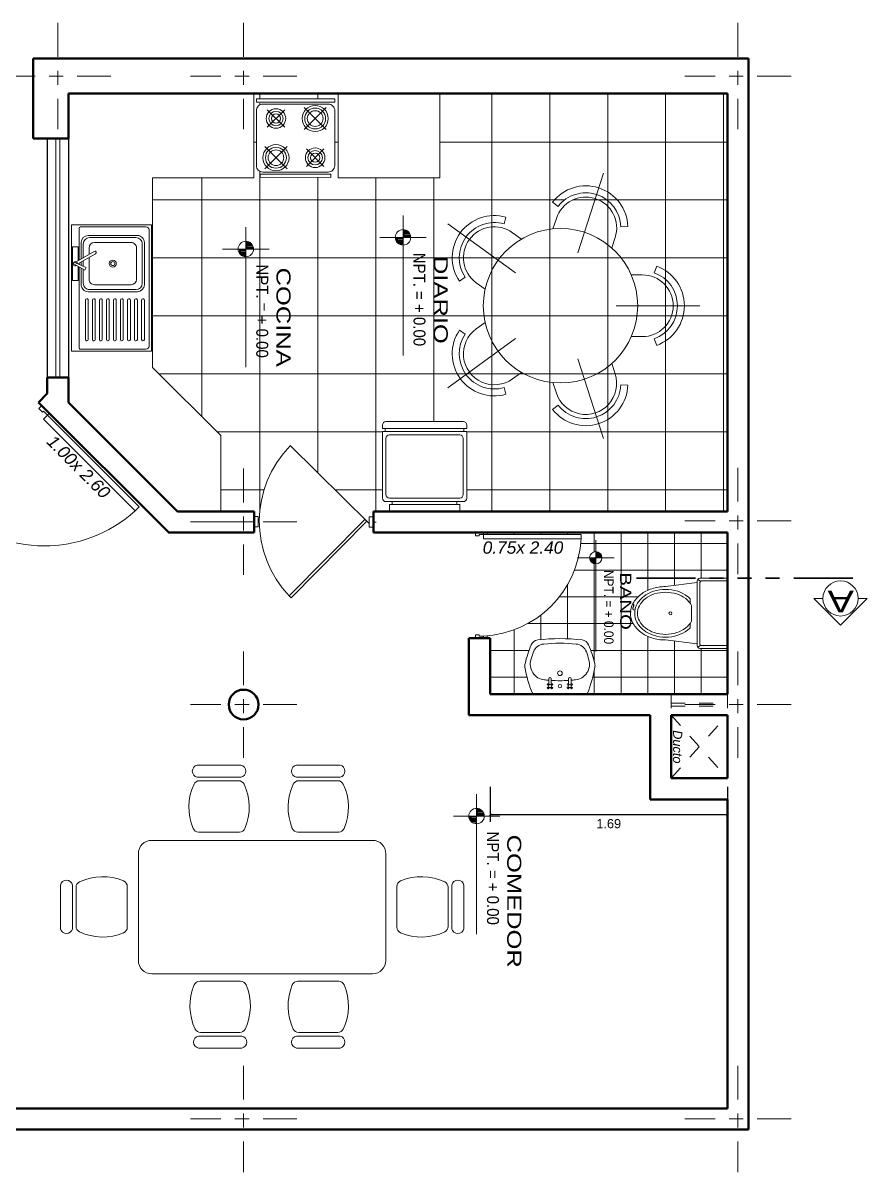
# Model space of a CAD drawing. Header units: millimetres. Extents: x 2033 to 2295, y 1536 to 1691.
# Drawn here: x 2166.63 to 2172.64, y 1561.02 to 1569.2 of the extents above; entities that cross this region are included whole.
import ezdxf

# ---------------------------------------------------------------- set-up
doc = ezdxf.new("R2010")
doc.units = ezdxf.units.MM
for name, pattern in [('ACAD_ISO02W100', [15, 12, -3]), ('ACAD_ISO06W100', [36, 24, -3, 0, -3, 0, -3, 0, -3]), ('ACAD_ISO10W100', [18, 12, -3, 0, -3]), ('HIDDEN2', [4.7625, 3.175, -1.5875])]:
    doc.linetypes.add(name, pattern=pattern)
doc.layers.get('Defpoints').update_dxf_attribs({"color": 164})
for name, color, linetype, lineweight in [('CARPINTERIA', 21, 'Continuous', 18), ('cotas', 251, 'Continuous', 15), ('Muebles', 33, 'Continuous', 9), ('MUEBLES-PUERTAS', 21, 'Continuous', 9), ('muroalto', 12, 'Continuous', 50), ('MUROS BAJOS', 80, 'Continuous', 25), ('PISOS', 252, 'Continuous', 0), ('PROYECCIONES', 127, 'HIDDEN2', 5), ('PYV', 30, 'Continuous', 13), ('SANITARIO', 161, 'Continuous', 5), ('seccion', 130, 'Continuous', 35), ('TEXTOS', 7, 'Continuous', 5), ('Texturas', 8, 'Continuous', 0), ('texturasde piso', 252, 'Continuous', 0), ('UNO', 254, 'Continuous', 9), ('ventana-puerta', 2, 'Continuous', 5)]:
    doc.layers.add(name, color=color, linetype=linetype, lineweight=lineweight)
doc.layers.add('COTA', color=1, linetype='Continuous')
doc.styles.add('ARDELG', font='arial.ttf', dxfattribs={"width": 0.9, "height": 0.1})
doc.styles.add('ARIAL', font='arial.ttf', dxfattribs={"width": 1.3, "height": 0.1})
doc.styles.get("Standard").update_dxf_attribs({"font": 'arial.ttf'})
doc.dimstyles.new('Aritek', dxfattribs={"dimtxt": 0.065, "dimasz": 0.02, "dimexe": 0.05, "dimexo": 0.15, "dimgap": 0.03, "dimtad": 2, "dimtih": 1, "dimtoh": 1, "dimzin": 4, "dimdsep": 46, "dimtxsty": 'Standard', "dimblk": 'ARCHTICK', "dimcen": 0.1, "dimclrt": 7, "dimadec": 0, "dimazin": 0, "dimtfac": 1, "dimtmove": 2, "dimatfit": 1, "dimldrblk": 'DOTSMALL', "dimfxl": 0.2, "dimfxlon": 1, "dimarcsym": 0})

# ---------------------------------------------------------------- blocks, each defined once
blk = doc.blocks.new('puerta cocina')
at = {"layer": 'ventana-puerta', "lineweight": 9}
for p, q in [((0, -0.0375), (-0.02, -0.0375)), ((0.83, -0.0377), (0.8228, -0.0378)), ((0.86, -0.0375), (0.88, -0.0375))]:
    blk.add_line(p, q, dxfattribs=at)
at = {"layer": 'ventana-puerta', "lineweight": 9, "ltscale": 0.006}
blk.add_line((0.0311, -0.0261), (0.6016, -0.587), dxfattribs=at)
at = {"layer": 'ventana-puerta', "lineweight": 9}
for points in [[(0.6054, 0.4961), (0.5912, 0.5101), (0.0478, -0.0425), (0.0621, -0.0566), (0.6054, 0.4961)], [(0, -0.075), (0, 0), (0.03, 0), (0.03, -0.05), (0.03, -0.05), (0.03, -0.075)], [(0.86, -0.075), (0.86, 0), (0.83, 0), (0.83, -0.05), (0.83, -0.05), (0.83, -0.075)]]:
    blk.add_lwpolyline(points, close=True, dxfattribs=at)
blk.add_arc((0.0474, -0.0424), 0.7755, 315.50244, 43.97639, dxfattribs=at)
blk = doc.blocks.new('P')
at = {"linetype": 'Continuous'}
for p, q in [((0.06, 1), (0.02, 1)), ((0.02, 0.075), (0.02, 1)), ((0.06, 1), (0.06, 0.075)), ((0, 0), (0, 0.075)), ((0, 0.075), (0.02, 0.075)), ((0.03, 0), (0, 0)), ((0.06, 0.075), (0.02, 0.075)), ((0.02, 0.075), (0.02, 0.035)), ((0.02, 0.035), (0.03, 0.035)), ((0.03, 0.035), (0.03, 0)), ((0.97, 0.035), (0.97, 0)), ((0.98, 0.035), (0.97, 0.035)), ((0.97, 0), (1, 0)), ((0.98, 0.075), (0.98, 0.035)), ((1, 0.075), (0.98, 0.075)), ((1, 0), (1, 0.075))]:
    blk.add_line(p, q, dxfattribs=at)
blk.add_arc((0.0086, 0.0289), 0.9725, 2.71991, 86.96955, dxfattribs=at)
blk = doc.blocks.new('waterdwe')
at = {"layer": 'SANITARIO'}
for p, q in [((2478.0137, 1647.2625), (2478.0137, 1647.7625)), ((2478.0137, 1647.7625), (2478.2087, 1647.7625)), ((2478.0137, 1647.7425), (2478.1987, 1647.7425)), ((2478.2228, 1647.7566), (2478.2057, 1647.7396)), ((2478.2087, 1647.7325), (2478.2087, 1647.2925)), ((2478.2287, 1647.7425), (2478.2287, 1647.2825)), ((2478.2287, 1647.7306), (2478.4537, 1647.7025)), ((2478.2787, 1647.6153), (2478.2787, 1647.5843)), ((2478.2687, 1647.5687), (2478.2687, 1647.4563)), ((2478.2787, 1647.4407), (2478.2787, 1647.4097)), ((2478.2228, 1647.2684), (2478.2057, 1647.2854)), ((2478.2287, 1647.2944), (2478.4537, 1647.3225)), ((2478.1987, 1647.2825), (2478.0137, 1647.2825)), ((2478.2087, 1647.2625), (2478.0137, 1647.2625))]:
    blk.add_line(p, q, dxfattribs=at)
blk.add_circle((2478.4192, 1647.5125), 0.0107, dxfattribs=at)
for centre, radius, start, end in [((2478.1987, 1647.7325), 0.01, 360, 90), ((2478.2087, 1647.7425), 0.02, 360, 90), ((2478.4537, 1647.3746), 0.3279, 72.52588, 90), ((2478.4084, 1647.49), 0.1604, 127.69424, 150.59746), ((2478.4084, 1647.49), 0.1804, 127.69424, 135.98708), ((2478.4358, 1647.4545), 0.2252, 107.74852, 127.69424), ((2478.4358, 1647.4545), 0.2052, 107.74852, 127.69424), ((2478.4537, 1647.3987), 0.2838, 90, 107.74852), ((2478.4537, 1647.3987), 0.2638, 90, 107.74852), ((2478.4537, 1647.3987), 0.2838, 72.25148, 90), ((2478.4537, 1647.3987), 0.2638, 72.25148, 90), ((2478.4715, 1647.4545), 0.2052, 52.30576, 72.25148), ((2478.4715, 1647.4545), 0.2252, 52.30576, 72.25148), ((2478.475, 1647.4423), 0.257, 52.76517, 72.52588), ((2478.4989, 1647.49), 0.1604, 28.19314, 52.30576), ((2478.4989, 1647.49), 0.1804, 28.19314, 52.30576), ((2478.5076, 1647.4852), 0.203, 28.59117, 52.76517), ((2478.541, 1647.5125), 0.1127, 360, 28.19314), ((2478.541, 1647.5125), 0.1327, 360, 28.19314), ((2478.5577, 1647.5125), 0.146, 360, 28.59117), ((2478.4084, 1647.535), 0.1604, 209.40254, 232.30576), ((2478.4989, 1647.535), 0.1604, 307.69424, 331.80686), ((2478.4989, 1647.535), 0.1804, 307.69424, 331.80686), ((2478.541, 1647.5125), 0.1127, 331.80686, 360), ((2478.541, 1647.5125), 0.1327, 331.80686, 360), ((2478.5577, 1647.5125), 0.146, 331.40883, 360), ((2478.4084, 1647.535), 0.1804, 224.01292, 232.30576), ((2478.4358, 1647.5705), 0.2252, 232.30576, 252.25148), ((2478.4358, 1647.5705), 0.2052, 232.30576, 252.25148), ((2478.4537, 1647.6263), 0.2638, 252.25148, 270), ((2478.4537, 1647.6263), 0.2638, 270, 287.74852), ((2478.4715, 1647.5705), 0.2052, 287.74852, 307.69424), ((2478.4715, 1647.5705), 0.2252, 287.74852, 307.69424), ((2478.475, 1647.5827), 0.257, 287.47412, 307.23483), ((2478.5076, 1647.5398), 0.203, 307.23483, 331.40883), ((2478.1987, 1647.2925), 0.01, 270, 360), ((2478.4537, 1647.6263), 0.2838, 252.25148, 270), ((2478.4537, 1647.6263), 0.2838, 270, 287.74852), ((2478.4537, 1647.6504), 0.3279, 270, 287.47412), ((2478.2087, 1647.2825), 0.02, 270, 360)]:
    blk.add_arc(centre, radius, start, end, dxfattribs=at)
blk = doc.blocks.new('A$C493C44AB')
at = {"layer": 'SANITARIO'}
for p, q in [((0.17, 0.3198), (0.17, 0.2963)), ((0.1888, 0.2976), (0.1888, 0.3198)), ((0.3111, 0.3198), (0.3111, 0.2976)), ((0.3299, 0.2963), (0.3299, 0.3198))]:
    blk.add_line(p, q, dxfattribs=at)
for points in [[(0.4082, 0.0095, 0.268711), (0.4543, 0.0446, 0.03809), (0.4982, 0.177, 0.103744), (0.4991, 0.2022, 0.053168), (0.4461, 0.3892, 0.306147), (0.4382, 0.3945), (0.0617, 0.3945, 0.306147), (0.0539, 0.3892, 0.053168), (0.0008, 0.2022, 0.103744), (0.0018, 0.177, 0.03809), (0.0456, 0.0446, 0.268711), (0.0918, 0.0095, 0.062558)], [(0.174, 0.329), (0.1695, 0.3245, 0.056579), (0.1728, 0.3226), (0.1685, 0.3183, -0.141407), (0.1596, 0.3272), (0.1639, 0.3315, 0.056579), (0.1658, 0.3282), (0.1703, 0.3327, -0.274973), (0.1703, 0.3435), (0.1658, 0.348, 0.056579), (0.1639, 0.3447), (0.1596, 0.349, -0.141407), (0.1685, 0.3579), (0.1728, 0.3536, 0.056579), (0.1695, 0.3517), (0.174, 0.3472, -0.274973), (0.1848, 0.3472), (0.1894, 0.3517, 0.056579), (0.1861, 0.3536), (0.1904, 0.3579, -0.141407), (0.1992, 0.349), (0.1949, 0.3447, 0.056579), (0.193, 0.348), (0.1885, 0.3435, -0.274973), (0.1885, 0.3327), (0.193, 0.3282, 0.056579), (0.1949, 0.3315), (0.1992, 0.3272, -0.141407), (0.1904, 0.3183), (0.1861, 0.3226, 0.056579), (0.1894, 0.3245), (0.1848, 0.329, -0.274973)], [(0.3296, 0.3435), (0.3341, 0.348, -0.056579), (0.336, 0.3447), (0.3403, 0.349, 0.141407), (0.3314, 0.3579), (0.3271, 0.3536, -0.056579), (0.3304, 0.3517), (0.3259, 0.3472, 0.274973), (0.3151, 0.3472), (0.3106, 0.3517, -0.056579), (0.3139, 0.3536), (0.3096, 0.3579, 0.141407), (0.3007, 0.349), (0.305, 0.3447, -0.056579), (0.3069, 0.348), (0.3114, 0.3435, 0.274973), (0.3114, 0.3327), (0.3069, 0.3282, -0.056579), (0.305, 0.3315), (0.3007, 0.3272, 0.141407), (0.3096, 0.3183), (0.3139, 0.3226, -0.056579), (0.3106, 0.3245), (0.3151, 0.329, 0.274973), (0.3259, 0.329), (0.3304, 0.3245, -0.056579), (0.3271, 0.3226), (0.3314, 0.3183, 0.141407), (0.3403, 0.3272), (0.336, 0.3315, -0.056579), (0.3341, 0.3282), (0.3296, 0.3327, 0.274973)], [(0.3599, 0.2936, 0.007112), (0.3299, 0.2963), (0.3299, 0.2858, -1), (0.3111, 0.2858), (0.3111, 0.2976, 0.028913), (0.1888, 0.2976), (0.1888, 0.2858, -1), (0.17, 0.2858), (0.17, 0.2963, 0.007112), (0.1401, 0.2936, 0.468237), (0.0435, 0.1497, 0.016513), (0.0617, 0.0942, 0.289254), (0.1345, 0.0382, 0.0468), (0.3654, 0.0382, 0.289254), (0.4382, 0.0942, 0.016513), (0.4564, 0.1497, 0.468237)], [(0.2337, 0.2464, -1), (0.2662, 0.2464, -1)]]:
    blk.add_lwpolyline(points, format="xyb", close=True, dxfattribs=at)
blk.add_lwpolyline([(0.3111, 0.3333), (0.3111, 0.3324, 1)], format="xyb", dxfattribs=at)
for centre, radius in [((0.25, 0.3381), 0.0123), ((0.25, 0.2464), 0.0162)]:
    blk.add_circle(centre, radius, dxfattribs=at)
blk = doc.blocks.new('Lavaplat')
at = {"layer": 'MUEBLES-PUERTAS', "ltscale": 0.04}
for p, q in [((0.45, 0), (-0.45, 0)), ((-0.45, -0.57), (-0.45, 0)), ((0.45, -0.57), (0.45, 0)), ((0.0239, -0.07), (0.1419, -0.07)), ((0.1606, -0.07), (0.1851, -0.07)), ((0.2081, -0.07), (0.3239, -0.07)), ((-0.0261, -0.47), (-0.0261, -0.12)), ((0.3739, -0.12), (0.3739, -0.47)), ((0.45, -0.57), (-0.45, -0.57)), ((0.3239, -0.52), (0.0239, -0.52))]:
    blk.add_line(p, q, dxfattribs=at)
for centre, start, end in [((0.0239, -0.12), 90, 180), ((0.3239, -0.12), 0, 90), ((0.0239, -0.47), 180, 270), ((0.3239, -0.47), 270, 0)]:
    blk.add_arc(centre, 0.05, start, end, dxfattribs=at)
at = {"layer": 'Texturas'}
for p, q in [((0.1742, -0.0137), (0.1274, -0.0952)), ((0.1452, -0.1043), (0.1837, -0.0186)), ((0.1714, -0.0464), (0.244, -0.1721)), ((0.2613, -0.1621), (0.187, -0.0334)), ((0.0614, -0.1263), (0.2175, -0.1263)), ((0.1274, -0.0952), (0.1452, -0.1043)), ((0.2406, -0.1263), (0.2864, -0.1263)), ((0.0239, -0.4263), (0.0239, -0.1638)), ((0.3239, -0.1638), (0.3239, -0.4263)), ((0.2864, -0.4638), (0.0614, -0.4638))]:
    blk.add_line(p, q, dxfattribs=at)
for points in [[(0.1543, -0.0485), (0.0526, -0.0485), (0.0526, -0.0085), (0.2926, -0.0085), (0.2926, -0.0485), (0.1958, -0.0485)], [(0.1725, -0.0485), (0.1703, -0.0485)]]:
    blk.add_lwpolyline(points, dxfattribs=at)
blk.add_circle((0.1739, -0.295), 0.0143, dxfattribs=at)
for centre, radius, start, end in [((0.1726, -0.0285), 0.015, 269.2246, 216.2304), ((0.0614, -0.1638), 0.0375, 90, 180), ((0.2526, -0.1671), 0.01, 210, 30), ((0.2864, -0.1638), 0.0375, 0, 90), ((0.0614, -0.4263), 0.0375, 180, 270), ((0.2864, -0.4263), 0.0375, 270, 0)]:
    blk.add_arc(centre, radius, start, end, dxfattribs=at)
at = {"layer": 'UNO', "ltscale": 0.04}
for p, q in [((-0.435, -0.53), (-0.435, -0.065)), ((-0.425, -0.055), (0.1508, -0.0545)), ((0.1995, -0.055), (0.425, -0.055)), ((0.435, -0.53), (0.435, -0.065)), ((-0.3761, -0.11), (-0.3761, -0.11)), ((-0.3761, -0.16), (-0.3761, -0.16)), ((-0.3661, -0.1), (-0.0861, -0.1)), ((-0.0861, -0.12), (-0.3661, -0.12)), ((-0.3661, -0.15), (-0.0861, -0.15)), ((-0.0761, -0.11), (-0.0761, -0.11)), ((-0.0761, -0.16), (-0.0761, -0.16)), ((-0.0111, -0.46), (-0.0111, -0.13)), ((0.0339, -0.085), (0.1333, -0.085)), ((0.1539, -0.085), (0.1937, -0.085)), ((0.2168, -0.085), (0.3139, -0.085)), ((0.3589, -0.13), (0.3589, -0.46)), ((-0.3761, -0.21), (-0.3761, -0.21)), ((-0.0861, -0.17), (-0.3661, -0.17)), ((-0.3661, -0.2), (-0.0861, -0.2)), ((-0.0861, -0.22), (-0.3661, -0.22)), ((-0.0761, -0.21), (-0.0761, -0.21)), ((-0.3761, -0.26), (-0.3761, -0.26)), ((-0.3761, -0.31), (-0.3761, -0.31)), ((-0.3661, -0.25), (-0.0861, -0.25)), ((-0.0861, -0.27), (-0.3661, -0.27)), ((-0.3661, -0.3), (-0.0861, -0.3)), ((-0.0861, -0.32), (-0.3661, -0.32)), ((-0.0761, -0.26), (-0.0761, -0.26)), ((-0.0761, -0.31), (-0.0761, -0.31)), ((-0.3761, -0.36), (-0.3761, -0.36)), ((-0.3661, -0.35), (-0.0861, -0.35)), ((-0.0861, -0.37), (-0.3661, -0.37)), ((-0.3661, -0.4), (-0.0861, -0.4)), ((-0.0761, -0.36), (-0.0761, -0.36)), ((-0.3761, -0.41), (-0.3761, -0.41)), ((-0.3761, -0.46), (-0.3761, -0.46)), ((-0.0861, -0.42), (-0.3661, -0.42)), ((-0.3661, -0.45), (-0.0861, -0.45)), ((-0.0861, -0.47), (-0.3661, -0.47)), ((-0.0761, -0.41), (-0.0761, -0.41)), ((-0.0761, -0.46), (-0.0761, -0.46)), ((-0.0761, -0.47), (-0.0761, -0.47)), ((0.41, -0.555), (-0.41, -0.555)), ((-0.3761, -0.51), (-0.3761, -0.51)), ((-0.3661, -0.5), (-0.0861, -0.5)), ((-0.0861, -0.52), (-0.3661, -0.52)), ((-0.0761, -0.51), (-0.0761, -0.51)), ((0.3139, -0.505), (0.0339, -0.505))]:
    blk.add_line(p, q, dxfattribs=at)
at = {"layer": 'UNO', "ltscale": 0.0035}
blk.add_line((0.1669, -0.055), (0.1764, -0.055), dxfattribs=at)
at = {"layer": 'UNO', "ltscale": 0.04}
blk.add_circle((0.1739, -0.295), 0.025, dxfattribs=at)
for centre, radius, start, end in [((-0.425, -0.065), 0.01, 90, 180), ((0.425, -0.065), 0.01, 0, 90), ((-0.3661, -0.11), 0.01, 90, 180), ((-0.3661, -0.11), 0.01, 180, 270), ((-0.3661, -0.16), 0.01, 90, 180), ((-0.3661, -0.16), 0.01, 180, 270), ((-0.0861, -0.11), 0.01, 0, 90), ((-0.0861, -0.11), 0.01, 270, 360), ((-0.0861, -0.16), 0.01, 0, 90), ((-0.0861, -0.16), 0.01, 270, 360), ((0.0339, -0.13), 0.045, 90, 180), ((0.3139, -0.13), 0.045, 0, 90), ((-0.3661, -0.21), 0.01, 90, 180), ((-0.3661, -0.21), 0.01, 180, 270), ((-0.0861, -0.21), 0.01, 0, 90), ((-0.0861, -0.21), 0.01, 270, 0), ((-0.3661, -0.26), 0.01, 90, 180), ((-0.3661, -0.26), 0.01, 180, 270), ((-0.3661, -0.31), 0.01, 90, 180), ((-0.3661, -0.31), 0.01, 180, 270), ((-0.0861, -0.26), 0.01, 360, 90), ((-0.0861, -0.26), 0.01, 270, 0), ((-0.0861, -0.31), 0.01, 0, 90), ((-0.0861, -0.31), 0.01, 270, 0), ((-0.3661, -0.36), 0.01, 90, 180), ((-0.3661, -0.36), 0.01, 180, 270), ((-0.3661, -0.41), 0.01, 90, 180), ((-0.0861, -0.36), 0.01, 0, 90), ((-0.0861, -0.36), 0.01, 270, 360), ((-0.0861, -0.41), 0.01, 0, 90), ((-0.3661, -0.41), 0.01, 180, 270), ((-0.3661, -0.46), 0.01, 90, 180), ((-0.3661, -0.46), 0.01, 180, 270), ((-0.0861, -0.41), 0.01, 270, 0), ((-0.0861, -0.46), 0.01, 0, 90), ((-0.0861, -0.46), 0.01, 270, 360), ((0.0339, -0.46), 0.045, 180, 270), ((0.3139, -0.46), 0.045, 270, 360), ((-0.41, -0.53), 0.025, 180, 270), ((-0.3661, -0.51), 0.01, 90, 180), ((-0.3661, -0.51), 0.01, 180, 270), ((-0.0861, -0.51), 0.01, 0, 90), ((-0.0861, -0.51), 0.01, 270, 0), ((0.41, -0.53), 0.025, 270, 0)]:
    blk.add_arc(centre, radius, start, end, dxfattribs=at)
blk = doc.blocks.new('Refrigerador')
at = {"layer": 'MUEBLES-PUERTAS', "ltscale": 0.0035}
for points in [[(-0.3, 0.59), (-0.3, 0.615, -0.414214), (-0.275, 0.64), (0.275, 0.64, -0.414214), (0.3, 0.615), (0.3, 0.59)], [(-0.3, 0.57), (0.3, 0.57), (0.3, 0.095, -0.414214), (0.275, 0.07), (-0.275, 0.07, -0.414214), (-0.3, 0.095)]]:
    blk.add_lwpolyline(points, format="xyb", close=True, dxfattribs=at)
at = {"layer": 'UNO', "ltscale": 0.0035}
for p, q in [((-0.28, 0.57), (-0.28, 0.59)), ((0.28, 0.57), (0.28, 0.59)), ((-0.23, 0.05), (-0.23, 0.07)), ((0.23, 0.05), (0.23, 0.07))]:
    blk.add_line(p, q, dxfattribs=at)
blk.add_lwpolyline([(-0.25, 0.545), (0.25, 0.545, -0.414214), (0.275, 0.52), (0.275, 0.12, -0.414214), (0.25, 0.095), (-0.25, 0.095, -0.414214), (-0.275, 0.12), (-0.275, 0.52, -0.414214)], format="xyb", close=True, dxfattribs=at)
blk.add_lwpolyline([(-0.25, 0.05), (-0.25, 0), (0.25, 0), (0.25, 0.05)], close=True, dxfattribs=at)
blk = doc.blocks.new('Ref G Planta')
at = {"layer": 'MUEBLES-PUERTAS', "ltscale": 0.0035, "rotation": 180}
blk.add_blockref('Refrigerador', (0, -0.025), dxfattribs=at)
blk = doc.blocks.new('fgbv')
at = {"layer": 'MUEBLES-PUERTAS', "lineweight": 0}
for p, q in [((1206.0831, 2093.0006), (1206.2411, 2093.1585)), ((1206.0832, 2093.1586), (1206.2411, 2093.0006)), ((1206.3788, 2093.0169), (1206.504, 2093.1419)), ((1206.5039, 2093.0169), (1206.3789, 2093.142)), ((1206.2245, 2092.8628), (1206.0994, 2092.7378)), ((1206.0995, 2092.8629), (1206.2245, 2092.7377)), ((1206.5203, 2092.8791), (1206.3622, 2092.7212)), ((1206.5202, 2092.7211), (1206.3623, 2092.8792))]:
    blk.add_line(p, q, dxfattribs=at)
for points in [[(1206.0455, 2092.6607), (1206.0458, 2093.2193), (1206.0226, 2093.2193), (1206.0223, 2092.6608)], [(1206.5808, 2092.6884), (1206.5811, 2093.1911), (1206.5578, 2093.1911), (1206.5575, 2092.6884)]]:
    blk.add_lwpolyline(points, close=True, dxfattribs=at)
blk.add_lwpolyline([(1206.5436, 2092.707), (1206.5438, 2093.1725, 0.414214), (1206.4973, 2093.219), (1206.1063, 2093.2193, 0.414214), (1206.0598, 2093.1727), (1206.0595, 2092.7073, 0.414214), (1206.106, 2092.6607), (1206.497, 2092.6605, 0.414214)], format="xyb", close=True, dxfattribs=at)
for centre, radius in [((1206.1621, 2093.0796), 0.0931), ((1206.1621, 2093.0796), 0.0745), ((1206.1621, 2093.0796), 0.0559), ((1206.4414, 2093.0794), 0.0698), ((1206.4414, 2093.0794), 0.0512), ((1206.4414, 2093.0794), 0.0326), ((1206.162, 2092.8003), 0.0698), ((1206.4412, 2092.8002), 0.0931), ((1206.4412, 2092.8002), 0.0745), ((1206.4412, 2092.8002), 0.0559), ((1206.162, 2092.8003), 0.0512), ((1206.162, 2092.8003), 0.0326)]:
    blk.add_circle(centre, radius, dxfattribs=at)
blk = doc.blocks.new('mesaa')
at = {"layer": 'Muebles', "lineweight": 0}
for p, q in [((4594.7062, 562.2277), (4594.3958, 562.2277)), ((4595.4128, 562.2277), (4595.1024, 562.2277)), ((4594.7062, 562.1422), (4594.3958, 562.1422)), ((4594.6904, 562.1165), (4594.4116, 562.1165)), ((4595.4128, 562.1422), (4595.1024, 562.1422)), ((4595.397, 562.1165), (4595.1182, 562.1165)), ((4594.6964, 561.7515), (4594.4056, 561.7515)), ((4595.403, 561.7515), (4595.1121, 561.7515)), ((4595.6443, 561.6921), (4594.0715, 561.6921)), ((4593.9765, 560.8371), (4593.9765, 561.5971)), ((4595.7393, 560.8371), (4595.7393, 561.5971)), ((4593.4215, 561.0633), (4593.4215, 561.3737)), ((4593.507, 561.0633), (4593.507, 561.3737)), ((4593.5326, 561.0791), (4593.5326, 561.3579)), ((4593.8976, 561.073), (4593.8976, 561.3639)), ((4595.8182, 561.073), (4595.8182, 561.3639)), ((4596.1832, 561.0791), (4596.1832, 561.3579)), ((4596.2088, 561.0633), (4596.2088, 561.3737)), ((4596.2943, 561.0633), (4596.2943, 561.3737)), ((4594.0715, 560.7421), (4595.6443, 560.7421)), ((4594.7044, 560.6891), (4594.4136, 560.6891)), ((4595.403, 560.6891), (4595.1121, 560.6891)), ((4594.7142, 560.2984), (4594.4038, 560.2984)), ((4594.6984, 560.3241), (4594.4196, 560.3241)), ((4595.4128, 560.2984), (4595.1024, 560.2984)), ((4595.397, 560.3241), (4595.1182, 560.3241)), ((4594.7142, 560.2129), (4594.4038, 560.2129)), ((4595.4128, 560.2129), (4595.1024, 560.2129))]:
    blk.add_line(p, q, dxfattribs=at)
for centre, radius, start, end in [((4594.4043, 562.1849), 0.0436, 101.30993, 258.69007), ((4594.6977, 562.1849), 0.0436, 281.30993, 78.69007), ((4595.1109, 562.1849), 0.0436, 101.30993, 258.69007), ((4595.4043, 562.1849), 0.0436, 281.30993, 78.69007), ((4594.7204, 561.9273), 0.3845, 154.6217, 202.90241), ((4594.4116, 562.0738), 0.0428, 90, 154.6217), ((4594.6904, 562.0738), 0.0428, 25.3783, 90), ((4594.3816, 561.9273), 0.3845, 337.09759, 25.3783), ((4595.427, 561.9273), 0.3845, 154.6217, 202.90241), ((4595.1182, 562.0738), 0.0428, 90, 154.6217), ((4595.397, 562.0738), 0.0428, 25.3783, 90), ((4595.0882, 561.9273), 0.3845, 337.09759, 25.3783), ((4594.4056, 561.7943), 0.0428, 202.90241, 270), ((4594.6964, 561.7943), 0.0428, 270, 337.09759), ((4595.1121, 561.7943), 0.0428, 202.90241, 270), ((4595.403, 561.7943), 0.0428, 270, 337.09759), ((4594.0715, 561.5971), 0.095, 90, 180), ((4595.6443, 561.5971), 0.095, 0, 90), ((4593.7219, 561.0491), 0.3845, 67.09759, 115.3783), ((4595.9939, 561.0491), 0.3845, 64.6217, 112.90241), ((4593.4642, 561.3651), 0.0436, 11.30993, 168.69007), ((4593.5754, 561.3579), 0.0428, 115.3783, 180), ((4593.8549, 561.3639), 0.0428, 0, 67.09759), ((4595.8609, 561.3639), 0.0428, 112.90241, 180), ((4596.1404, 561.3579), 0.0428, 0, 64.6217), ((4596.2516, 561.3651), 0.0436, 11.30993, 168.69007), ((4593.4642, 561.0718), 0.0436, 191.30993, 348.69007), ((4593.5754, 561.0791), 0.0428, 180, 244.6217), ((4593.7219, 561.3879), 0.3845, 244.6217, 292.90241), ((4593.8549, 561.073), 0.0428, 292.90241, 0), ((4595.8609, 561.073), 0.0428, 180, 247.09759), ((4595.9939, 561.3879), 0.3845, 247.09759, 295.3783), ((4596.1404, 561.0791), 0.0428, 295.3783, 0), ((4596.2516, 561.0718), 0.0436, 191.30993, 348.69007), ((4594.0715, 560.8371), 0.095, 180, 270), ((4595.6443, 560.8371), 0.095, 270, 0), ((4594.4136, 560.6463), 0.0428, 90, 157.09759), ((4594.7044, 560.6463), 0.0428, 22.90241, 90), ((4595.1121, 560.6463), 0.0428, 90, 157.09759), ((4595.403, 560.6463), 0.0428, 22.90241, 90), ((4594.7284, 560.5133), 0.3845, 157.09759, 205.3783), ((4594.3896, 560.5133), 0.3845, 334.6217, 22.90241), ((4595.427, 560.5133), 0.3845, 157.09759, 205.3783), ((4595.0882, 560.5133), 0.3845, 334.6217, 22.90241), ((4594.4123, 560.2557), 0.0436, 101.30993, 258.69007), ((4594.4196, 560.3668), 0.0428, 205.3783, 270), ((4594.6984, 560.3668), 0.0428, 270, 334.6217), ((4594.7057, 560.2557), 0.0436, 281.30993, 78.69007), ((4595.1109, 560.2557), 0.0436, 101.30993, 258.69007), ((4595.1182, 560.3668), 0.0428, 205.3783, 270), ((4595.397, 560.3668), 0.0428, 270, 334.6217), ((4595.4043, 560.2557), 0.0436, 281.30993, 78.69007)]:
    blk.add_arc(centre, radius, start, end, dxfattribs=at)
blk = doc.blocks.new('A$C01EB6467')
at = {"layer": 'Muebles'}
for p, q in [((0, 0.9929), (0, 0.3974)), ((-0.2349, 0.6679), (-0.2819, 0.685)), ((0.2819, 0.685), (0.2349, 0.6679)), ((-0.22, 0.5041), (-0.22, 0.5824)), ((0.22, 0.5824), (0.22, 0.5041)), ((-0.5643, 0.4798), (-0.5626, 0.4298)), ((0.5626, 0.4298), (0.5643, 0.4798)), ((-0.4859, 0.3892), (-0.4114, 0.365)), ((0.4114, 0.365), (0.4859, 0.3892)), ((-0.9443, 0.3068), (-0.3779, 0.1228)), ((0.9443, 0.3068), (0.3779, 0.1228)), ((-0.7078, -0.017), (-0.7386, -0.0564)), ((-0.5474, -0.0535), (-0.6218, -0.0293)), ((0.6218, -0.0293), (0.5474, -0.0535)), ((0.7386, -0.0564), (0.7078, -0.017)), ((-0.5836, -0.8033), (-0.2336, -0.3215)), ((-0.5203, -0.3418), (-0.4743, -0.2785)), ((0.5836, -0.8033), (0.2336, -0.3215)), ((0.4743, -0.2785), (0.5203, -0.3418)), ((-0.6307, -0.3885), (-0.5826, -0.4022)), ((0.5826, -0.4022), (0.6307, -0.3885)), ((-0.1183, -0.5371), (-0.1643, -0.6005)), ((0.1643, -0.6005), (0.1183, -0.5371)), ((-0.2025, -0.6784), (-0.1745, -0.7199)), ((0.1745, -0.7199), (0.2025, -0.6784))]:
    blk.add_line(p, q, dxfattribs=at)
blk.add_circle((0, 0), 0.55, dxfattribs=at)
for centre, radius, start, end in [((0, 0.5824), 0.3, 20, 160), ((0, 0.5824), 0.25, 20, 160), ((0, 0.5824), 0.22, 0, 180), ((-0.5539, 0.18), 0.3, 92, 232), ((-0.5539, 0.18), 0.25, 92, 232), ((0.5539, 0.18), 0.25, 308, 88), ((0.5539, 0.18), 0.3, 308, 88), ((-0.5539, 0.18), 0.22, 72, 252), ((0.5539, 0.18), 0.22, 288, 108), ((-0.3423, -0.4711), 0.3, 164, 304), ((-0.3423, -0.4711), 0.25, 164, 304), ((-0.3423, -0.4711), 0.22, 144, 324), ((0.3423, -0.4711), 0.22, 216, 36), ((0.3423, -0.4711), 0.3, 236, 16), ((0.3423, -0.4711), 0.25, 236, 16)]:
    blk.add_arc(centre, radius, start, end, dxfattribs=at)
blk = doc.blocks.new('_ArchTick')
at = {"color": 0, "linetype": 'ByBlock', "const_width": 0.15}
blk.add_lwpolyline([(-0.5, -0.5), (0.5, 0.5)], dxfattribs=at)
blk = doc.blocks.new('*D342')
at = {"layer": 'Defpoints', "color": 0, "linetype": 'Continuous', "transparency": 16777216}
for p in [(2169.9556, 1564.169), (2171.6456, 1564.169), (2169.9556, 1563.5599)]:
    blk.add_point(p, dxfattribs=at)
at = {"layer": 'PISOS', "color": 0, "linetype": 'Continuous', "lineweight": -2, "transparency": 16777216}
for p, q in [((2169.9556, 1563.7599), (2169.9556, 1563.5099)), ((2171.6456, 1563.7599), (2171.6456, 1563.5099)), ((2171.6456, 1563.5599), (2169.9556, 1563.5599))]:
    blk.add_line(p, q, dxfattribs=at)
at = {"layer": 'PISOS', "color": 0, "linetype": 'Continuous', "lineweight": -2, "transparency": 16777216, "xscale": 0.02, "yscale": 0.02, "zscale": 0.02, "rotation": 180}
blk.add_blockref('_ArchTick', (2169.9556, 1563.5599), dxfattribs=at)
at = {"layer": 'PISOS', "color": 0, "linetype": 'Continuous', "lineweight": -2, "transparency": 16777216, "xscale": 0.02, "yscale": 0.02, "zscale": 0.02}
blk.add_blockref('_ArchTick', (2171.6456, 1563.5599), dxfattribs=at)
at = {"layer": 'PISOS', "color": 7, "linetype": 'Continuous', "transparency": 16777216, "insert": (2170.8006, 1563.4967), "char_height": 0.065, "attachment_point": 5}
blk.add_mtext('1.69', dxfattribs=at)
blk = doc.blocks.new('_DotSmall')
at = {"color": 0, "linetype": 'ByBlock', "const_width": 0.5}
blk.add_lwpolyline([(-0.0625, 0, 1), (0.0625, 0, 1)], format="xyb", close=True, dxfattribs=at)
blk = doc.blocks.new('Corte')
at = {"layer": 'TEXTOS', "color": 14, "ltscale": 0.0035}
for p, q in [((0.1476, 0.1688), (0.3377, -0.0212)), ((0.1476, 0.1038), (0.1476, 0.1688)), ((0.337, -0.0206), (0.1476, -0.21)), ((0.1476, -0.21), (0.1476, -0.1462))]:
    blk.add_line(p, q, dxfattribs=at)
blk.add_circle((0.1476, -0.0212), 0.125, dxfattribs=at)

msp = doc.modelspace()

# ---------------------------------------------------------------- hatches: boundary and pattern name
at = {"layer": 'PISOS', "linetype": 'Continuous'}
h = msp.add_hatch(dxfattribs=at)
h.set_pattern_fill('NET', color=256, scale=0.13, angle=270)
h.set_pattern_definition([(270, (587.07134, 3670.8988), (0.41275, -8e-17), []), (360, (587.07134, 3670.8988), (1e-16, 0.41275), [])])
h.paths.add_polyline_path([(2168.8741, 1568.0949), (2168.8741, 1568.6949), (2168.2741, 1568.6949), (2168.2741, 1568.0949), (2167.5526, 1568.0949), (2167.5526, 1566.7453), (2168.038, 1566.2599), (2168.038, 1565.7199), (2168.2756, 1565.7199), (2168.2756, 1565.6837), (2168.3131, 1565.6836, -0.185721), (2168.5331, 1566.1877), (2169.0954, 1565.6326), (2169.0955, 1565.6573), (2169.0955, 1565.682), (2169.1251, 1565.6819), (2169.1251, 1565.7199), (2169.2395, 1565.7199), (2169.2395, 1565.7899), (2169.2145, 1565.7899, -0.414214), (2169.1895, 1565.8149), (2169.1895, 1566.2899), (2169.1895, 1566.3349, -0.414214), (2169.2145, 1566.3599), (2169.7645, 1566.3599, -0.414214), (2169.7895, 1566.3349), (2169.7895, 1566.3099), (2169.7895, 1565.8149, -0.414214), (2169.7645, 1565.7899), (2169.7395, 1565.7899), (2169.7395, 1565.7199), (2171.6456, 1565.7199), (2171.6456, 1568.6949), (2169.5991, 1568.6949), (2169.5991, 1568.0949)])
h.paths.add_polyline_path([(2169.391, 1567.6716, -1), (2169.281, 1567.6716, -1)], flags=16)
h.paths.add_polyline_path([(2168.1613, 1567.5887, -1), (2168.2713, 1567.5887, -1)], flags=16)
h.paths.add_polyline_path([(2170.428, 1567.8066, -0.414214), (2170.7052, 1567.9478), (2170.7145, 1567.9764, 0.315299), (2170.4402, 1567.8925, 0.099612)], flags=16)
h.paths.add_polyline_path([(2168.8217, 1568.0989), (2168.319, 1568.0992), (2168.319, 1568.1403, -0.298217), (2168.2911, 1568.183), (2168.2913, 1568.574, -0.414214), (2168.3379, 1568.6205), (2168.2913, 1568.6345), (2168.2914, 1568.6578), (2168.8499, 1568.6574), (2168.8499, 1568.6342), (2168.8033, 1568.6202, -0.414214), (2168.8499, 1568.5737), (2168.8496, 1568.1827, -0.298217), (2168.8217, 1568.14)], flags=16)
h.paths.add_polyline_path([(2168.7331, 1568.2156), (2168.71, 1568.2386), (2168.687, 1568.2156, 0.414214)], flags=0)
h.paths.add_polyline_path([(2168.7612, 1568.2386, -1), (2168.6588, 1568.2386, -1)], flags=0)
h.paths.add_polyline_path([(2169.3635, 1567.5916), (2169.3635, 1566.8838), (2169.5387, 1566.8838), (2169.5387, 1567.5916)], flags=24)
h.paths.add_polyline_path([(2169.4978, 1567.5787), (2169.4978, 1566.9031), (2169.7039, 1566.9031), (2169.7039, 1567.5787)], flags=24)
h.paths.add_polyline_path([(2168.2439, 1567.5087), (2168.2439, 1566.8009), (2168.419, 1566.8009), (2168.419, 1567.5087)], flags=24)
h.paths.add_polyline_path([(2168.3782, 1567.4908), (2168.3782, 1566.7342), (2168.5843, 1566.7342), (2168.5843, 1567.4908)], flags=24)
at = {"layer": 'texturasde piso', "linetype": 'ACAD_ISO02W100'}
h = msp.add_hatch(dxfattribs=at)
h.set_pattern_fill('NET', color=256, scale=0.06, angle=270)
h.set_pattern_definition([(270, (587.07134, 3670.8988), (0.1905, -3e-17), []), (360, (587.07134, 3670.8988), (5e-17, 0.1905), [])])
h.paths.add_polyline_path([(2171.6456, 1564.4199), (2171.6456, 1564.7449), (2171.4506, 1564.7449, -0.414214), (2171.4306, 1564.7649), (2171.4306, 1564.7767), (2171.2056, 1564.8049, -0.076393), (2171.1072, 1564.82, -0.086437), (2171.0289, 1564.8605, -0.105872), (2170.9735, 1564.925, -0.125404), (2170.9556, 1564.9949, -0.125404), (2170.9735, 1565.0647, -0.105872), (2171.0289, 1565.1292, -0.086437), (2171.1072, 1565.1697, -0.076393), (2171.2056, 1565.1849), (2171.4306, 1565.213), (2171.4306, 1565.2249, -0.414214), (2171.4506, 1565.2449), (2171.6456, 1565.2449), (2171.6456, 1565.5699), (2169.9556, 1565.5699), (2169.9088, 1565.5699), (2169.9088, 1565.5548), (2170.6043, 1565.5548), (2170.6043, 1565.5248, -0.04635), (2170.5847, 1565.3909), (2170.6646, 1565.3909, -0.414214), (2170.7083, 1565.4346, -1), (2170.7083, 1565.3472, -0.414214), (2170.6646, 1565.3909), (2170.5847, 1565.3909, -0.332823), (2169.9088, 1564.8331), (2169.9088, 1564.818), (2169.9556, 1564.818), (2169.9556, 1564.4199), (2170.2591, 1564.4199, -0.058248), (2170.2018, 1564.6249, -0.0416), (2170.2487, 1564.7698, -0.268711), (2170.2948, 1564.8049, -0.062558), (2170.6113, 1564.8049, -0.268711), (2170.6574, 1564.7698, -0.0416), (2170.7042, 1564.6249, -0.058248), (2170.647, 1564.4199)])
h.paths.add_polyline_path([(2170.7302, 1565.3273), (2170.7302, 1564.7646), (2170.8695, 1564.7646), (2170.8695, 1565.3273)], flags=24)
h.paths.add_polyline_path([(2170.821, 1565.3165), (2170.821, 1564.8676), (2170.9848, 1564.8676), (2170.9848, 1565.3165)], flags=24)
at = {"layer": 'UNO', "ltscale": 0.005}
h = msp.add_hatch(dxfattribs=at)
h.set_pattern_fill('AR-PARQ1', color=21, scale=0.00015, angle=270, style=0)
h.set_pattern_definition([(360, (1949.201377, 1756.21976), (0.04572, 0.04572), [0.04572, -0.04572]), (360, (1949.201377, 1756.21214), (0.04572, 0.04572), [0.04572, -0.04572]), (360, (1949.201377, 1756.20452), (0.04572, 0.04572), [0.04572, -0.04572]), (360, (1949.201377, 1756.1969), (0.04572, 0.04572), [0.04572, -0.04572]), (360, (1949.201377, 1756.18928), (0.04572, 0.04572), [0.04572, -0.04572]), (360, (1949.201377, 1756.18166), (0.04572, 0.04572), [0.04572, -0.04572]), (360, (1949.201377, 1756.17404), (0.04572, 0.04572), [0.04572, -0.04572]), (270, (1949.247097, 1756.21976), (-0.04572, -0.04572), [0.04572, -0.04572]), (270, (1949.254717, 1756.21976), (-0.04572, -0.04572), [0.04572, -0.04572]), (270, (1949.262337, 1756.21976), (-0.04572, -0.04572), [0.04572, -0.04572]), (270, (1949.269957, 1756.21976), (-0.04572, -0.04572), [0.04572, -0.04572]), (270, (1949.277577, 1756.21976), (-0.04572, -0.04572), [0.04572, -0.04572]), (270, (1949.285197, 1756.21976), (-0.04572, -0.04572), [0.04572, -0.04572]), (270, (1949.292817, 1756.21976), (-0.04572, -0.04572), [0.04572, -0.04572])])
h.paths.add_polyline_path([(2169.336, 1567.6716), (2169.391, 1567.6716, 0.414214), (2169.336, 1567.7266)])
h.paths.add_polyline_path([(2169.336, 1567.6716), (2169.281, 1567.6716, 0.414214), (2169.336, 1567.6166)])
h = msp.add_hatch(dxfattribs=at)
h.set_pattern_fill('AR-PARQ1', color=21, scale=0.00015, angle=270, style=0)
h.set_pattern_definition([(360, (1948.08176, 1756.13682), (0.04572, 0.04572), [0.04572, -0.04572]), (360, (1948.08176, 1756.1292), (0.04572, 0.04572), [0.04572, -0.04572]), (360, (1948.08176, 1756.12158), (0.04572, 0.04572), [0.04572, -0.04572]), (360, (1948.08176, 1756.11396), (0.04572, 0.04572), [0.04572, -0.04572]), (360, (1948.08176, 1756.10634), (0.04572, 0.04572), [0.04572, -0.04572]), (360, (1948.08176, 1756.09872), (0.04572, 0.04572), [0.04572, -0.04572]), (360, (1948.08176, 1756.0911), (0.04572, 0.04572), [0.04572, -0.04572]), (270, (1948.12748, 1756.13682), (-0.04572, -0.04572), [0.04572, -0.04572]), (270, (1948.1351, 1756.13682), (-0.04572, -0.04572), [0.04572, -0.04572]), (270, (1948.14272, 1756.13682), (-0.04572, -0.04572), [0.04572, -0.04572]), (270, (1948.15034, 1756.13682), (-0.04572, -0.04572), [0.04572, -0.04572]), (270, (1948.15796, 1756.13682), (-0.04572, -0.04572), [0.04572, -0.04572]), (270, (1948.16558, 1756.13682), (-0.04572, -0.04572), [0.04572, -0.04572]), (270, (1948.1732, 1756.13682), (-0.04572, -0.04572), [0.04572, -0.04572])])
h.paths.add_polyline_path([(2168.2163, 1567.5887), (2168.2713, 1567.5887, 0.414214), (2168.2163, 1567.6437)])
h.paths.add_polyline_path([(2168.2163, 1567.5887), (2168.1613, 1567.5887, 0.414214), (2168.2163, 1567.5337)])
h = msp.add_hatch(dxfattribs=at)
h.set_pattern_fill('AR-PARQ1', color=21, scale=0.000119244, angle=270, style=0)
h.set_pattern_definition([(360, (1995.70994, 1715.279323), (0.036345611, 0.036345611), [0.036345611, -0.036345611]), (360, (1995.70994, 1715.273266), (0.036345611, 0.036345611), [0.036345611, -0.036345611]), (360, (1995.70994, 1715.267208), (0.036345611, 0.036345611), [0.036345611, -0.036345611]), (360, (1995.70994, 1715.26115), (0.036345611, 0.036345611), [0.036345611, -0.036345611]), (360, (1995.70994, 1715.255093), (0.036345611, 0.036345611), [0.036345611, -0.036345611]), (360, (1995.70994, 1715.249035), (0.036345611, 0.036345611), [0.036345611, -0.036345611]), (360, (1995.70994, 1715.242978), (0.036345611, 0.036345611), [0.036345611, -0.036345611]), (270, (1995.746284, 1715.279323), (-0.036345611, -0.036345611), [0.036345611, -0.036345611]), (270, (1995.75234, 1715.279323), (-0.036345611, -0.036345611), [0.036345611, -0.036345611]), (270, (1995.7584, 1715.279323), (-0.036345611, -0.036345611), [0.036345611, -0.036345611]), (270, (1995.764457, 1715.279323), (-0.036345611, -0.036345611), [0.036345611, -0.036345611]), (270, (1995.770514, 1715.279323), (-0.036345611, -0.036345611), [0.036345611, -0.036345611]), (270, (1995.776572, 1715.279323), (-0.036345611, -0.036345611), [0.036345611, -0.036345611]), (270, (1995.78263, 1715.279323), (-0.036345611, -0.036345611), [0.036345611, -0.036345611])])
h.paths.add_polyline_path([(2170.7083, 1565.3909), (2170.752, 1565.3909, 0.414214), (2170.7083, 1565.4346)])
h.paths.add_polyline_path([(2170.7083, 1565.3909), (2170.6646, 1565.3909, 0.414214), (2170.7083, 1565.3472)])
h = msp.add_hatch(dxfattribs=at)
h.set_pattern_fill('AR-PARQ1', color=21, scale=0.00015, angle=270, style=0)
h.set_pattern_definition([(360, (1949.72489, 1752.09906), (0.04572, 0.04572), [0.04572, -0.04572]), (360, (1949.72489, 1752.09144), (0.04572, 0.04572), [0.04572, -0.04572]), (360, (1949.72489, 1752.08382), (0.04572, 0.04572), [0.04572, -0.04572]), (360, (1949.72489, 1752.0762), (0.04572, 0.04572), [0.04572, -0.04572]), (360, (1949.72489, 1752.06858), (0.04572, 0.04572), [0.04572, -0.04572]), (360, (1949.72489, 1752.06096), (0.04572, 0.04572), [0.04572, -0.04572]), (360, (1949.72489, 1752.05334), (0.04572, 0.04572), [0.04572, -0.04572]), (270, (1949.77061, 1752.09906), (-0.04572, -0.04572), [0.04572, -0.04572]), (270, (1949.77823, 1752.09906), (-0.04572, -0.04572), [0.04572, -0.04572]), (270, (1949.78585, 1752.09906), (-0.04572, -0.04572), [0.04572, -0.04572]), (270, (1949.79347, 1752.09906), (-0.04572, -0.04572), [0.04572, -0.04572]), (270, (1949.80109, 1752.09906), (-0.04572, -0.04572), [0.04572, -0.04572]), (270, (1949.80871, 1752.09906), (-0.04572, -0.04572), [0.04572, -0.04572]), (270, (1949.81633, 1752.09906), (-0.04572, -0.04572), [0.04572, -0.04572])])
h.paths.add_polyline_path([(2169.8595, 1563.5509), (2169.9145, 1563.5509, 0.414214), (2169.8595, 1563.6059)])
h.paths.add_polyline_path([(2169.8595, 1563.5509), (2169.8045, 1563.5509, 0.414214), (2169.8595, 1563.4959)])

# ---------------------------------------------------------------- linework, layer by layer
at = {"layer": 'CARPINTERIA', "linetype": 'ACAD_ISO02W100'}
for p, q in [((2168.2741, 1568.6949), (2168.2741, 1568.0949)), ((2168.8741, 1568.6949), (2168.8741, 1568.0949)), ((2169.5991, 1568.0949), (2169.5991, 1568.6949)), ((2168.038, 1565.7199), (2168.038, 1566.2599))]:
    msp.add_line(p, q, dxfattribs=at)
at = {"layer": 'CARPINTERIA'}
for p, q in [((2168.2741, 1568.0949), (2167.5526, 1568.0949)), ((2167.5526, 1568.0949), (2167.5526, 1566.7453)), ((2169.5991, 1568.0949), (2168.8741, 1568.0949)), ((2167.5526, 1566.7453), (2168.038, 1566.2599))]:
    msp.add_line(p, q, dxfattribs=at)
at = {"layer": 'muroalto'}
for p, q in [((2171.7956, 1568.9449), (2166.7026, 1568.9449)), ((2166.7026, 1568.9449), (2166.7026, 1568.3749)), ((2171.7956, 1568.9449), (2171.7956, 1561.3199)), ((2171.6456, 1568.6949), (2166.9526, 1568.6949)), ((2166.9526, 1568.6949), (2166.9526, 1568.3749)), ((2171.6456, 1568.6949), (2171.6456, 1565.7199)), ((2166.7026, 1568.3749), (2166.9526, 1568.3749)), ((2166.8026, 1566.6749), (2166.9526, 1566.6749)), ((2166.8026, 1566.6749), (2166.8026, 1566.5589)), ((2166.9526, 1566.6749), (2166.9526, 1566.4967)), ((2166.7405, 1566.4967), (2166.8026, 1566.5589)), ((2166.7405, 1566.4967), (2167.6674, 1565.5699)), ((2166.9526, 1566.4967), (2167.7295, 1565.7199)), ((2168.2756, 1565.7199), (2167.7295, 1565.7199)), ((2168.2756, 1565.7199), (2168.2756, 1565.5699)), ((2169.1251, 1565.7199), (2169.1251, 1565.5699)), ((2169.1251, 1565.7199), (2171.6456, 1565.7199)), ((2167.6651, 1565.5699), (2168.2756, 1565.5699)), ((2169.1251, 1565.5699), (2169.9556, 1565.5699)), ((2169.9556, 1565.5699), (2171.6456, 1565.5699)), ((2171.6456, 1565.5699), (2171.6456, 1564.4199)), ((2169.8056, 1564.818), (2169.8056, 1564.2699)), ((2169.8056, 1564.818), (2169.9556, 1564.818)), ((2169.9556, 1564.818), (2169.9556, 1564.4199)), ((2169.9556, 1564.4199), (2171.6456, 1564.4199)), ((2169.8056, 1564.2699), (2171.0956, 1564.2699)), ((2171.0956, 1564.2699), (2171.0956, 1563.6699)), ((2171.2456, 1564.2699), (2171.6456, 1564.2699)), ((2171.2456, 1564.2699), (2171.2456, 1563.8199)), ((2171.6456, 1564.2699), (2171.6456, 1563.8199)), ((2171.2456, 1563.8199), (2171.6456, 1563.8199)), ((2171.0956, 1563.6699), (2171.6456, 1563.6699)), ((2171.6456, 1563.6699), (2171.6456, 1561.4699)), ((2171.6456, 1561.4699), (2164.5956, 1561.4699)), ((2171.7956, 1561.3199), (2164.4456, 1561.3199))]:
    msp.add_line(p, q, dxfattribs=at)
at = {"layer": 'muroalto', "linetype": 'Continuous'}
msp.add_circle((2168.2006, 1564.3449), 0.1061, dxfattribs=at)
at = {"layer": 'MUROS BAJOS'}
for p, q in [((2166.8026, 1568.3749), (2166.8026, 1566.6749)), ((2166.9526, 1568.3749), (2166.9526, 1566.6749))]:
    msp.add_line(p, q, dxfattribs=at)
at = {"layer": 'PISOS', "linetype": 'ACAD_ISO02W100'}
msp.add_line((2168.2657, 1565.6466), (2168.0188, 1565.6466), dxfattribs=at)
at = {"layer": 'PROYECCIONES', "linetype": 'ACAD_ISO02W100', "ltscale": 0.007}
for p, q in [((2171.2456, 1564.4199), (2171.2456, 1564.2699)), ((2171.6456, 1564.4199), (2171.6456, 1564.2699)), ((2171.2456, 1564.3347), (2171.6456, 1564.3346)), ((2171.2457, 1564.3547), (2171.6456, 1564.3546)), ((2171.2456, 1563.8199), (2171.6456, 1564.2699)), ((2171.2456, 1564.2699), (2171.6456, 1563.8199))]:
    msp.add_line(p, q, dxfattribs=at)
at = {"layer": 'seccion', "linetype": 'ACAD_ISO06W100', "ltscale": 0.0175}
msp.add_line((2172.5381, 1565.2457), (2170.9809, 1565.2457), dxfattribs=at)
at = {"layer": 'texturasde piso'}
for p, q in [((2166.8626, 1568.3749), (2166.8626, 1566.6749)), ((2166.8926, 1568.3749), (2166.8926, 1566.6749))]:
    msp.add_line(p, q, dxfattribs=at)
at = {"layer": 'UNO', "linetype": 'ACAD_ISO10W100', "ltscale": 0.02}
for p, q in [((2166.8776, 1569.1982), (2166.8776, 1568.4416)), ((2168.2006, 1569.1982), (2168.2006, 1568.4416)), ((2171.7206, 1569.1982), (2171.7206, 1568.4416)), ((2167.256, 1568.8199), (2166.4993, 1568.8199)), ((2168.5789, 1568.8199), (2167.8223, 1568.8199)), ((2172.099, 1568.8199), (2171.3423, 1568.8199)), ((2168.2006, 1566.0249), (2168.2006, 1565.2683)), ((2171.7206, 1566.0308), (2171.7206, 1565.2742)), ((2168.5789, 1565.6466), (2167.8223, 1565.6466)), ((2172.099, 1565.6525), (2171.3423, 1565.6525)), ((2168.2006, 1564.7232), (2168.2006, 1563.9666)), ((2171.7206, 1564.7232), (2171.7206, 1563.9666)), ((2168.5789, 1564.3449), (2167.8223, 1564.3449)), ((2172.099, 1564.3449), (2171.3423, 1564.3449)), ((2168.2006, 1561.7732), (2168.2006, 1561.0166)), ((2171.7206, 1561.7732), (2171.7206, 1561.0166)), ((2168.5789, 1561.3949), (2167.8223, 1561.3949)), ((2172.099, 1561.3949), (2171.3423, 1561.3949))]:
    msp.add_line(p, q, dxfattribs=at)
at = {"layer": 'UNO', "ltscale": 0.005}
for p, q in [((2169.336, 1566.8314), (2169.336, 1567.8274)), ((2168.2163, 1566.7485), (2168.2163, 1567.7445)), ((2169.1707, 1567.6716), (2169.336, 1567.6716)), ((2169.5012, 1567.6716), (2169.336, 1567.6716)), ((2168.0511, 1567.5887), (2168.2163, 1567.5887)), ((2168.3816, 1567.5887), (2168.2163, 1567.5887)), ((2170.7083, 1564.723), (2170.7083, 1565.5148)), ((2170.5769, 1565.3909), (2170.7083, 1565.3909)), ((2170.8397, 1565.3909), (2170.7083, 1565.3909)), ((2169.8595, 1562.7107), (2169.8595, 1563.7067)), ((2169.6942, 1563.5509), (2169.8595, 1563.5509)), ((2170.0247, 1563.5509), (2169.8595, 1563.5509))]:
    msp.add_line(p, q, dxfattribs=at)
for centre, radius in [((2169.336, 1567.6716), 0.055), ((2168.2163, 1567.5887), 0.055), ((2170.7083, 1565.3909), 0.0437), ((2169.8595, 1563.5509), 0.055)]:
    msp.add_circle(centre, radius, dxfattribs=at)

# ---------------------------------------------------------------- block references
at = {"xscale": -1, "rotation": 180}
msp.add_blockref('A$C493C44AB', (2170.2031, 1564.8144), dxfattribs=at)
at = {"layer": 'CARPINTERIA', "rotation": 180}
msp.add_blockref('Ref G Planta', (2169.4895, 1565.6949), dxfattribs=at)
at = {"layer": 'COTA', "color": 0, "xscale": 0.9877367904999776, "yscale": 0.9877367904999776, "zscale": 0.9877367904999776, "rotation": 179.8821542642856}
msp.add_blockref('puerta cocina', (2169.125, 1565.6078), dxfattribs=at)
at = {"layer": 'cotas', "xscale": -1, "rotation": 90}
msp.add_blockref('Corte', (2172.4303, 1565.2481), dxfattribs=at)
at = {"layer": 'Muebles', "rotation": 270}
msp.add_blockref('A$C01EB6467', (2170.4573, 1567.1847), dxfattribs=at)
at = {"layer": 'Muebles', "color": 0, "lineweight": 0}
msp.add_blockref('mesaa', (-2426.5255, 1001.686), dxfattribs=at)
at = {"layer": 'MUEBLES-PUERTAS', "linetype": 'Continuous', "rotation": 270}
msp.add_blockref('fgbv', (75.6306, 2774.68), dxfattribs=at)
at = {"layer": 'MUEBLES-PUERTAS', "ltscale": 0.0035, "rotation": 89.99999999999999}
msp.add_blockref('Lavaplat', (2166.9738, 1567.3109), dxfattribs=at)
at = {"layer": 'PYV', "ltscale": 0.15}
for p, xscale, yscale, zscale, rotation in [((2166.7638, 1566.4735), 0.9997441879840494, 0.9997441879840494, 0.9997441879840494, 225), ((2169.8525, 1565.5699), 0.7518351310332037, 0.7518351310332037, 0.7518351310332037, 270)]:
    msp.add_blockref('P', p, dxfattribs=dict(at, xscale=xscale, yscale=yscale, zscale=zscale, rotation=rotation))
at = {"layer": 'SANITARIO', "rotation": 180}
msp.add_blockref('waterdwe', (4649.6593, 3212.5074), dxfattribs=at)

# ---------------------------------------------------------------- texts
at = {"attachment_point": 8}
for s, insert, char_height, width, rotation in [('{\\fArial|b0|i1|c0|p34;1.00x 2.60}', (2166.9939, 1566.0062), 0.088, 0.74437, 315), ('{\\fArial|b0|i1|c0|p34;Ducto}', (2171.2582, 1564.044), 0.065, 2.425031, 270)]:
    msp.add_mtext(s, dxfattribs=dict(at, insert=insert, char_height=char_height, width=width, rotation=rotation))
at = {"insert": (2170.1903, 1565.4179), "char_height": 0.088, "width": 0.74437, "attachment_point": 8}
msp.add_mtext('{\\fArial|b0|i1|c0|p34;0.75x 2.40}', dxfattribs=at)
at = {"layer": 'TEXTOS', "ltscale": 0.005, "attachment_point": 1}
for s, insert, char_height, width, rotation, style in [('NPT. = + 0.00', (2169.4953, 1567.5623), 0.085, 1, 270, 'ARDELG'), ('DIARIO', (2169.6542, 1567.5397), 0.1, 1.686, 270, 'ARIAL'), ('NPT. = + 0.00', (2168.3756, 1567.4793), 0.085, 1, 270, 'ARDELG'), ('COCINA', (2168.5346, 1567.4567), 0.1, 1.686, 270, 'ARIAL'), ('NPT. = + 0.00', (2170.835, 1565.304), 0.067572, 0.794961, 270, 'ARDELG'), ('BAÑO', (2170.9613, 1565.286), 0.0795, 1.340304, 270, 'ARIAL'), ('A', (2172.547, 1565.0017), 0.155, 1.686, 180, 'ARIAL'), ('NPT. = + 0.00', (2170.0188, 1563.4415), 0.085, 1, 270, 'ARDELG'), ('COMEDOR', (2170.1777, 1563.419), 0.1, 1.686, 270, 'ARIAL')]:
    msp.add_mtext(s, dxfattribs=dict(at, insert=insert, char_height=char_height, width=width, rotation=rotation, style=style))

# ---------------------------------------------------------------- dimensions: what is measured, and where the dimension line sits
at = {"layer": 'PISOS', "linetype": 'Continuous'}
dim = msp.add_linear_dim(base=(2169.9556, 1563.5599), p1=(2171.6456, 1564.169), p2=(2169.9556, 1564.169), dimstyle='Aritek', dxfattribs=at)
dim.commit()
dim.dimension.update_dxf_attribs({"geometry": '*D342', "text_midpoint": (2170.8006, 1563.4967)})

doc.saveas('drawing.dxf')
